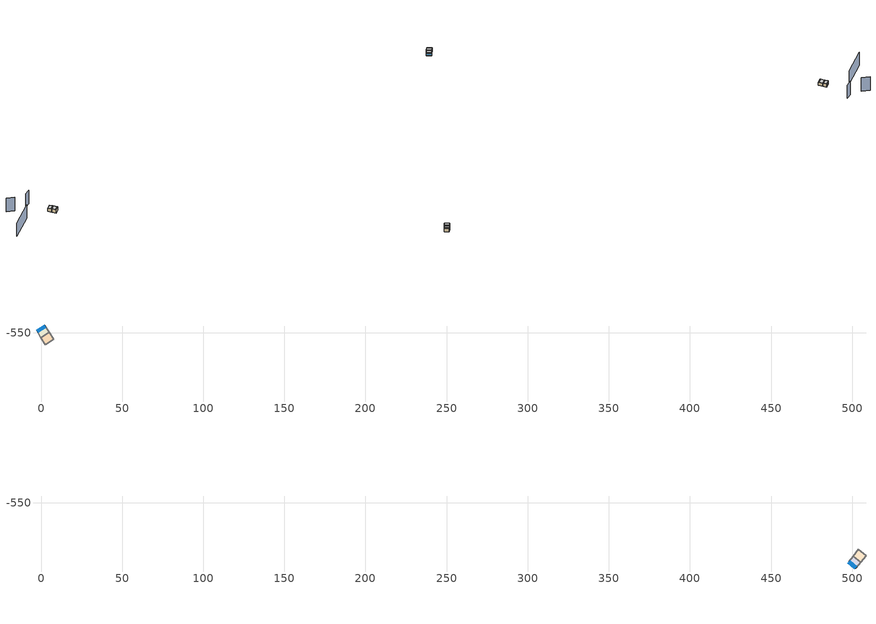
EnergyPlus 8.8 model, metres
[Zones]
0Perim
 floor adiabatic (115mmSandLimeBrick): 2.58,-546.06 4.97,-549.79 -0.07,-553.03 -2.47,-549.3 z4.35
 wall outside (U0-4): 2.58,-546.06 -2.47,-549.3 z4.35:8.69
 wall to 0Core (115mmSandLimeBrick): -0.07,-553.03 4.97,-549.79 z4.35:8.69
 wall adiabatic (115mmSandLimeBrick): -2.47,-549.3 -0.07,-553.03 / 4.97,-549.79 2.58,-546.06 z4.35:8.69
 window (Double): 2.49,-546.11 -2.39,-549.25 z5.2:7
 ceiling adiabatic (115mmSandLimeBrick): 2.58,-546.06 -2.47,-549.3 -0.67,-552.1 4.38,-548.86 z8.69
 roof outside (U0-3): 4.38,-548.86 -0.67,-552.1 -0.07,-553.03 4.97,-549.79 z8.69
0Core
 floor adiabatic (115mmSandLimeBrick): 4.97,-549.79 7.81,-554.21 2.76,-557.45 -0.07,-553.03 z4.35
 wall adiabatic (115mmSandLimeBrick): -0.07,-553.03 2.76,-557.45 7.81,-554.21 4.97,-549.79 z4.35:8.69
 ceiling adiabatic (115mmSandLimeBrick): 4.97,-549.79 -0.07,-553.03 2.05,-556.35 7.1,-553.1 z8.69
 roof outside (U0-3): 7.1,-553.1 2.05,-556.35 2.76,-557.45 7.81,-554.21 z8.69
1Perim
 floor adiabatic (115mmSandLimeBrick): 497.74,-586.35 500.54,-582.91 505.19,-586.71 502.39,-590.14 z13.04
 wall outside (U0-4): 497.74,-586.35 502.39,-590.14 z13.04:17.39
 wall to 1Core (115mmSandLimeBrick): 505.19,-586.71 500.54,-582.91 z13.04:17.39
 wall adiabatic (115mmSandLimeBrick): 502.39,-590.14 505.19,-586.71 / 500.54,-582.91 497.74,-586.35 z13.04:17.39
 window (Double): 497.82,-586.41 502.31,-590.08 z13.89:15.69
 ceiling adiabatic (115mmSandLimeBrick): 497.74,-586.35 502.39,-590.14 504.49,-587.56 499.84,-583.77 z17.39
 roof outside (U0-3): 499.84,-583.77 504.49,-587.56 505.19,-586.71 500.54,-582.91 z17.39
1Core
 floor adiabatic (115mmSandLimeBrick): 500.54,-582.91 503.86,-578.85 508.51,-582.64 505.19,-586.71 z13.04
 wall adiabatic (115mmSandLimeBrick): 505.19,-586.71 508.51,-582.64 503.86,-578.85 500.54,-582.91 z13.04:17.39
 ceiling adiabatic (115mmSandLimeBrick): 500.54,-582.91 505.19,-586.71 507.68,-583.66 503.03,-579.86 z17.39
 roof outside (U0-3): 503.03,-579.86 507.68,-583.66 508.51,-582.64 503.86,-578.85 z17.39
shading: -12.8,-523.24 -5.52,-520.02 / -34.76,-516.51 -26.09,-521.19 z0:17.91; -54.79,-560.33 -24.58,-539.84 z0:17.83
[Site:GroundTemperature:BuildingSurface]
14, 14, 14, 14, 14, 14, 14, 14, 14, 14, 14, 14
[Site:GroundReflectance]
0.2, 0.2, 0.2, 0.2, 0.2, 0.2, 0.2, 0.2, 0.2, 0.2, 0.2, 0.2
[Site:GroundReflectance:SnowModifier]
1, 1
[Building]
Building: North Axis {deg}=0; Terrain=Suburbs; Loads Convergence Tolerance Value=.04; Temperature Convergence Tolerance Value {deltaC}=.4; Solar Distribution=MinimalShadowing; Maximum Number of Warmup Days=25
[Construction]
115mmSandLimeBrick: Plaster_0.005_115mmSandLimeBrick, Sand-Lime Brick_0.08_115mmSandLimeBrick, Plaster_0.08_115mmSandLimeBrick
U0-4: XPS Board_0.06_U0-4, General Concrete_0.2_U0-4
U0-3: XPS Board_0.12_U0-3, General Concrete_0.2_U0-3
Double: Generic Clear Glass 6mm_0.006_Double, ARGON_0.0013_Double, Generic Clear Glass 6mm_0.006_Double
[Material] Roughness=Rough; Thermal Absorptance=0.9
Name | Thickness {m} | Conductivity {W/m-K} | Density {kg/m3} | Specific Heat {J/kg-K} | Solar Absorptance | Visible Absorptance
Plaster_0.005_115mmSandLimeBrick | 0.005 | 1 | 2000 | 1130 | 0.6 | 0.6
Sand-Lime Brick_0.08_115mmSandLimeBrick | 0.08 | 0.56 | 1200 | 1000 | 0.6 | 0.6
Plaster_0.08_115mmSandLimeBrick | 0.08 | 1 | 2000 | 1130 | 0.6 | 0.6
XPS Board_0.06_U0-4 | 0.06 | 0.034 | 35 | 1400 | 0.6 | 0.6
General Concrete_0.2_U0-4; General Concrete_0.2_U0-3 | 0.2 | 2 | 2400 | 950 | 0.7 | 0.7
XPS Board_0.12_U0-3 | 0.12 | 0.034 | 35 | 1400 | 0.6 | 0.6
[WindowMaterial:Glazing]
Generic Clear Glass 6mm_0.006_Double: Optical Data Type=SpectralAverage; Window Glass Spectral Data Set=SpectralAverage; Thickness {m}=0.006; Solar Transmittance at Normal Incidence=0.68; Front Side Solar Reflectance at Normal Incidence=0.09; Back Side Solar Reflectance at Normal Incidence=0.1; Visible Transmittance at Normal Incidence=0.81; Front Side Visible Reflectance at Normal Incidence=0.11; Back Side Visible Reflectance at Normal Incidence=0.12; Infrared Transmittance at Normal Incidence=0; Front Side Infrared Hemispherical Emissivity=0.2; Back Side Infrared Hemispherical Emissivity=0.2; Conductivity {W/m-K}=0.9; Dirt Correction Factor for Solar and Visible Transmittance=1
[WindowMaterial:Gas]
ARGON_0.0013_Double: Gas Type=ARGON; Thickness {m}=0.0013
[EnergyManagementSystem:Sensor]
Name | Output:Variable or Output:Meter Index Key | Output:Variable or Output:Meter
OutdoorTemp | Environment | Site Outdoor Air Drybulb Temperature
OutdoorRelHumid | Environment | Site Outdoor Air Relative Humidity
USRNATVENT_0Perim; USRNATVENT_1Perim | AllOff | Schedule Value
[Zone] Type=1; Multiplier=1; Zone Inside Convection Algorithm=TARP; Zone Outside Convection Algorithm=DOE-2
Name | Volume {m3} | Floor Area {m2}
0Perim; 1Perim | 115.684 | 26.6127
0Core; 1Core | 136.878 | 31.4884
[People] Number of People Schedule=30HrWk; Number of People Calculation Method=People/Area; People per Zone Floor Area {person/m2}=0.05; Fraction Radiant=0.3; Sensible Heat Fraction=AUTOCALCULATE; Carbon Dioxide Generation Rate {m3/s-W}=3.82e-08; Enable ASHRAE 55 Comfort Warnings=No; Mean Radiant Temperature Calculation Type=ZoneAveraged; Clothing Insulation Calculation Method=DynamicClothingModelASHRAE55; Thermal Comfort Model 1 Type=AdaptiveASH55
Name | Zone or ZoneList | Activity Level Schedule | Work Efficiency Schedule | Air Velocity Schedule
People 0Perim | 0Perim | 0PerimPeopleActivity | 0PerimWorkEfficiency | 0PerimAirVelocity
People 0Core | 0Core | 0CorePeopleActivity | 0CoreWorkEfficiency | 0CoreAirVelocity
People 1Perim | 1Perim | 1PerimPeopleActivity | 1PerimWorkEfficiency | 1PerimAirVelocity
People 1Core | 1Core | 1CorePeopleActivity | 1CoreWorkEfficiency | 1CoreAirVelocity
[ElectricEquipment] Schedule=60HrWk; Design Level Calculation Method=Watts/Area; Watts per Zone Floor Area {W/m2}=15; Fraction Latent=0; Fraction Radiant=.2; Fraction Lost=0
Name | Zone or ZoneList
0Perim Equipment 1 | 0Perim
0Core Equipment 1 | 0Core
1Perim Equipment 1 | 1Perim
1Core Equipment 1 | 1Core
[Lights] Schedule=60HrWk; Design Level Calculation Method=Watts/Area; Watts per Zone Floor Area {W/m2}=10; Return Air Fraction=0; Fraction Radiant=.42; Fraction Visible=.18; Fraction Replaceable=1
Name | Zone or ZoneList
0Perim General lighting | 0Perim
0Core General lighting | 0Core
1Perim General lighting | 1Perim
1Core General lighting | 1Core
[Daylighting:Controls] Daylighting Method=SplitFlux; Lighting Control Type=Continuous; Minimum Input Power Fraction for Continuous or ContinuousOff Dimming Control=0.1; Minimum Light Output Fraction for Continuous or ContinuousOff Dimming Control=0.1; Number of Stepped Control Steps=3; Probability Lighting will be Reset When Needed in Manual Stepped Control=1; Glare Calculation Azimuth Angle of View Direction Clockwise from Zone y-Axis {deg}=0; Maximum Allowable Discomfort Glare Index=22; Fraction of Zone Controlled by Reference Point 1=1; Illuminance Setpoint at Reference Point 1 {lux}=500
Name | Zone | Glare Calculation Daylighting Reference Point | Daylighting Reference Point 1
0Perim_DaylCtrl | 0Perim | 0Perim_DaylRefPt1 | 0Perim_DaylRefPt1
0Core_DaylCtrl | 0Core | 0Core_DaylRefPt1 | 0Core_DaylRefPt1
1Perim_DaylCtrl | 1Perim | 1Perim_DaylRefPt1 | 1Perim_DaylRefPt1
1Core_DaylCtrl | 1Core | 1Core_DaylRefPt1 | 1Core_DaylRefPt1
[ZoneControl:Thermostat]
Name | Zone or ZoneList | Control Type Schedule | Control 1
0Perim Thermostat | 0Perim | 0PerimZoneControlTypeSched | Dual Setpoint - Zone 0Perim
0Core Thermostat | 0Core | 0CoreZoneControlTypeSched | Dual Setpoint - Zone 0Core
1Perim Thermostat | 1Perim | 1PerimZoneControlTypeSched | Dual Setpoint - Zone 1Perim
1Core Thermostat | 1Core | 1CoreZoneControlTypeSched | Dual Setpoint - Zone 1Core
[ThermostatSetpoint:DualSetpoint]
Name | Heating Setpoint Temperature Schedule | Cooling Setpoint Temperature Schedule
Dual Setpoint - Zone 0Perim | 0PerimHeating_SP_Sch | 0PerimCooling_SP_Sch
Dual Setpoint - Zone 0Core | 0CoreHeating_SP_Sch | 0CoreCooling_SP_Sch
Dual Setpoint - Zone 1Perim | 1PerimHeating_SP_Sch | 1PerimCooling_SP_Sch
Dual Setpoint - Zone 1Core | 1CoreHeating_SP_Sch | 1CoreCooling_SP_Sch
[Zone equipment]
0Perim: 0Perim Ideal Loads Air
0Core: 0Core Ideal Loads Air
1Perim: 1Perim Ideal Loads Air
1Core: 1Core Ideal Loads Air
[ZoneHVAC:IdealLoadsAirSystem] Maximum Heating Supply Air Temperature {C}=30; Minimum Cooling Supply Air Temperature {C}=18; Maximum Heating Supply Air Humidity Ratio {kgWater/kgDryAir}=0.01; Minimum Cooling Supply Air Humidity Ratio {kgWater/kgDryAir}=0.008; Heating Limit=NoLimit; Maximum Heating Air Flow Rate {m3/s}=100; Cooling Limit=NoLimit; Maximum Cooling Air Flow Rate {m3/s}=100; Heating Availability Schedule=AllOn; Cooling Availability Schedule=AllOn; Dehumidification Control Type=None; Humidification Control Type=None; Demand Controlled Ventilation Type=OccupancySchedule; Outdoor Air Economizer Type=NoEconomizer; Heat Recovery Type=None; Sensible Heat Recovery Effectiveness=0.7; Latent Heat Recovery Effectiveness=0.65
Name | Design Specification Outdoor Air Object
0Perim Ideal Loads Air | 0PerimMinFreshAir
0Core Ideal Loads Air | 0CoreMinFreshAir
1Perim Ideal Loads Air | 1PerimMinFreshAir
1Core Ideal Loads Air | 1CoreMinFreshAir
[DesignSpecification:OutdoorAir] Outdoor Air Method=Sum; Outdoor Air Flow per Person {m3/s-person}=0.0005; Outdoor Air Flow per Zone Floor Area {m3/s-m2}=0.0005; Outdoor Air Schedule=30HrWk
0PerimMinFreshAir; 0CoreMinFreshAir; 1PerimMinFreshAir; 1CoreMinFreshAir
[ZoneVentilation:DesignFlowRate] Schedule=AllOn; Design Flow Rate Calculation Method=AirChanges/Hour; Air Changes per Hour {1/hr}=0; Ventilation Type=NATURAL; Fan Pressure Rise {Pa}=0; Fan Total Efficiency=1; Constant Term Coefficient=1; Temperature Term Coefficient=0; Velocity Term Coefficient=0; Velocity Squared Term Coefficient=0; Minimum Indoor Temperature {C}=18; Delta Temperature {deltaC}=1; Maximum Wind Speed {m/s}=40
Name | Zone or ZoneList
0Perim ScheduledVent | 0Perim
1Perim ScheduledVent | 1Perim
[EnergyManagementSystem:Actuator] Actuated Component Type=Schedule:Constant; Actuated Component Control Type=Schedule Value
Name | Actuated Component Unique
NATVENT_AVAIL_SCHED_ACTUATOR_0Perim | NATVENT_AVAIL_SCHED_0Perim
NATVENT_AVAIL_SCHED_ACTUATOR_1Perim | NATVENT_AVAIL_SCHED_1Perim
[EnergyManagementSystem:ProgramCallingManager]
My 0Perim_Setpoint_Schedule_Calculator_Example: BeginTimestepBeforePredictor; 0Perim_ErlEnforceBinary
My 1Perim_Setpoint_Schedule_Calculator_Example: BeginTimestepBeforePredictor; 1Perim_ErlEnforceBinary
[EnergyManagementSystem:Program]
0Perim_ErlEnforceBinary: IF (USRNATVENT_0Perim > 0); Set NATVENT_AVAIL_SCHED_ACTUATOR_0Perim = 1; ELSE; Set NATVENT_AVAIL_SCHED_ACTUATOR_0Perim = 0; ENDIF
1Perim_ErlEnforceBinary: IF (USRNATVENT_1Perim > 0); Set NATVENT_AVAIL_SCHED_ACTUATOR_1Perim = 1; ELSE; Set NATVENT_AVAIL_SCHED_ACTUATOR_1Perim = 0; ENDIF
[ZoneVentilation:WindandStackOpenArea] Opening Area {m2}=8.34614; Opening Effectiveness=0; Effective Angle {deg}=0; Height Difference {m}=0.449684; Discharge Coefficient for Opening=0.6; Minimum Indoor Temperature {C}=22; Maximum Indoor Temperature {C}=100; Delta Temperature {deltaC}=1; Minimum Outdoor Temperature {C}=22; Maximum Outdoor Temperature {C}=26; Maximum Wind Speed {m/s}=40
Name | Zone | Opening Area Fraction Schedule
0PerimNatVent_Buoy | 0Perim | NATVENT_AVAIL_SCHED_0Perim
1PerimNatVent_Buoy | 1Perim | NATVENT_AVAIL_SCHED_1Perim
[ZoneInfiltration:DesignFlowRate] Schedule=On; Design Flow Rate Calculation Method=AirChanges/Hour; Air Changes per Hour {1/hr}=2; Constant Term Coefficient=1; Temperature Term Coefficient=0; Velocity Term Coefficient=0; Velocity Squared Term Coefficient=0
Name | Zone or ZoneList
0PerimInfiltration | 0Perim
1PerimInfiltration | 1Perim
[WaterUse:Equipment]
Name | Peak Flow Rate {m3/s} | Flow Rate Fraction Schedule | Target Temperature Schedule | Hot Water Supply Temperature Schedule | Cold Water Supply Temperature Schedule
DHW 0Perim | 0 | equipOffice | DHW Supply Temperature 0Perim | DHW Supply Temperature 0Perim | DHW Mains Temperature 0Perim
DHW 0Core | 8.74677e-06 | 60HrWk | DHW Supply Temperature 0Core | DHW Supply Temperature 0Core | DHW Mains Temperature 0Core
DHW 1Perim | 0 | equipOffice | DHW Supply Temperature 1Perim | DHW Supply Temperature 1Perim | DHW Mains Temperature 1Perim
DHW 1Core | 8.74677e-06 | 60HrWk | DHW Supply Temperature 1Core | DHW Supply Temperature 1Core | DHW Mains Temperature 1Core
[Schedule:Constant]
On: On/Off, 1
0PerimPeopleActivity; 0CorePeopleActivity; 1PerimPeopleActivity; 1CorePeopleActivity: Any Number, 125.28
0PerimAirVelocity; 0CoreAirVelocity; 1PerimAirVelocity; 1CoreAirVelocity: Any Number, 0.2
0PerimWorkEfficiency; 0CoreWorkEfficiency; 1PerimWorkEfficiency; 1CoreWorkEfficiency: Any Number, 0
0PerimHeating_SP_Sch; 0PerimCooling_SP_Sch; 0CoreHeating_SP_Sch; 0CoreCooling_SP_Sch; 1PerimHeating_SP_Sch; 1PerimCooling_SP_Sch; 1CoreHeating_SP_Sch; 1CoreCooling_SP_Sch: Temperature, 22
0PerimZoneControlTypeSched; 0CoreZoneControlTypeSched; 1PerimZoneControlTypeSched; 1CoreZoneControlTypeSched: Any Number, 4
NATVENT_AVAIL_SCHED_0Perim; NATVENT_AVAIL_SCHED_1Perim: Fraction, 1
DHW Supply Temperature 0Perim; DHW Supply Temperature 0Core; DHW Supply Temperature 1Perim; DHW Supply Temperature 1Core: Temperature, 65
DHW Mains Temperature 0Perim; DHW Mains Temperature 0Core; DHW Mains Temperature 1Perim; DHW Mains Temperature 1Core: Temperature, 10
[Schedule:Year]
30HrWk: 30HrWk, 1, 1, 12, 31
AllOn: AllOn, 1, 1, 12, 31
equipOffice: equipOffice, 1, 1, 12, 31
60HrWk: 60HrWk, 1, 1, 12, 31
AllOff: AllOff, 1, 1, 12, 31
[Schedule:Week:Daily]
30HrWk: 30HrWkDay, 30HrWkDay, 30HrWkDay, 30HrWkDay, 30HrWkDay, 30HrWkDay, 30HrWkDay, 30HrWkDay, 30HrWkDay, 30HrWkDay, 30HrWkDay, 30HrWkDay
AllOn: AllOn, AllOn, AllOn, AllOn, AllOn, AllOn, AllOn, AllOn, AllOn, AllOn, AllOn, AllOn
equipOffice: equipOfficeWeekEnd, equipOffice, equipOffice, equipOffice, equipOffice, equipOffice, equipOfficeWeekEnd, equipOfficeWeekEnd, equipOffice, equipOffice, equipOffice, equipOffice
60HrWk: 60HrWkDay, 60HrWkDay, 60HrWkDay, 60HrWkDay, 60HrWkDay, 60HrWkDay, 60HrWkDay, 60HrWkDay, 60HrWkDay, 60HrWkDay, 60HrWkDay, 60HrWkDay
AllOff: AllOff, AllOff, AllOff, AllOff, AllOff, AllOff, AllOff, AllOff, AllOff, AllOff, AllOff, AllOff
[Schedule:Day:Hourly]
30HrWkDay; equipOffice; equipOfficeWeekEnd: 0.1, 0.1, 0.1, 0.1, 0.1, 0.1, 0.1, 0.2, 0.4, 0.6, 0.8, 0.8, 0.4, 0.6, 0.8, 0.8, 0.4, 0.2, 0.1, 0.1, 0.1, 0.1, 0.1, 0.1
AllOn: 1, 1, 1, 1, 1, 1, 1, 1, 1, 1, 1, 1, 1, 1, 1, 1, 1, 1, 1, 1, 1, 1, 1, 1
60HrWkDay: 0.2, 0.2, 0.2, 0.2, 0.2, 0.2, 0.2, 0.4, 0.8, 0.8, 1, 1, 0.8, 1, 1, 1, 0.8, 0.4, 0.2, 0.2, 0.2, 0.2, 0.2, 0.2
AllOff: 0, 0, 0, 0, 0, 0, 0, 0, 0, 0, 0, 0, 0, 0, 0, 0, 0, 0, 0, 0, 0, 0, 0, 0
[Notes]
----  This file was generated with Archsim v.4.0.2.17
-------------------------ERL SENSORS--------------------------
115mmSandLimeBrick GasType: Partition
